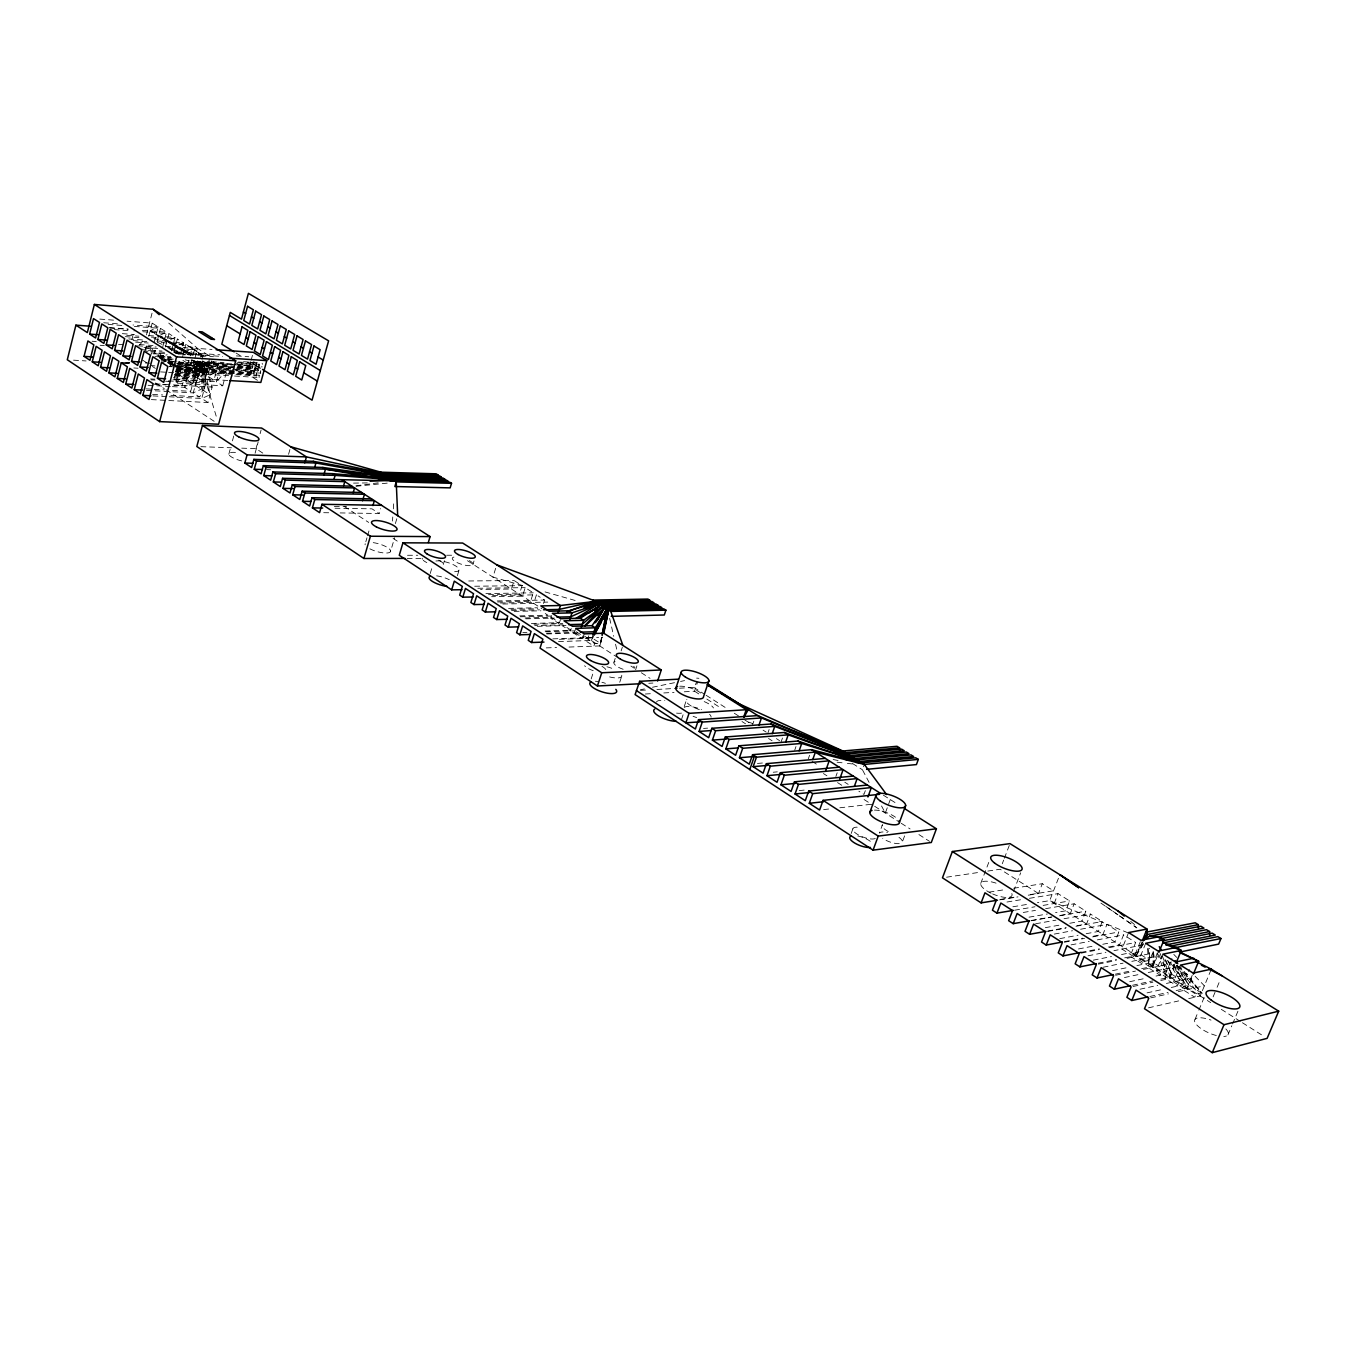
<?xml version="1.0" encoding="UTF-8"?>
<svg xmlns="http://www.w3.org/2000/svg" width="1346" height="1346" viewBox="0 0 1346 1346"><rect width="100%" height="100%" fill="white"/><g stroke="black" fill="none" stroke-linecap="round" stroke-linejoin="round"><path stroke-width="0.75" stroke-dasharray="5 3.75" d="M237.3 367.895L257.944 369.208L258.533 370.52L257.692 371.513L201.934 367.996C201.496 353.325 206.14 392.813 199.326 396.902L193.134 392.881L201.648 365.136L203.128 366.078L201.378 389.213L193.134 392.881L170.791 391.669M392.494 521.037L392.763 516.982M393.335 508.855L393.755 502.765M202.405 356.673L201.85 355.075L201.059 356.724M601.729 637.499L600.535 643.388L594.696 643.59L586.217 638.122L585.392 640.662L593.872 646.147L594.696 643.59M199.713 355.041L199.191 353.392L198.367 354.991M569.038 647.056L599.71 645.929L601.41 637.937M601.965 637.516L600.535 643.388L592.055 637.92L586.217 638.122M131.891 339.495L134.449 329.501M146.462 334.868L152.031 313.197M145.082 350.717L146.529 345.047L152.502 348.866L150.533 356.438M148.75 336.416L152.182 323.124L127.046 321.189M154.235 342.12L158.172 326.893L152.182 323.124M153.848 354.149L154.824 350.364L160.83 354.2L158.862 361.805M157.061 341.699L160.511 328.374L133.254 326.321M162.597 347.436L166.551 332.176L160.511 328.374M162.193 359.517L163.186 355.714L158.979 355.428M165.44 347.032L168.906 333.657L142.575 331.705M168.233 363.403L169.226 359.584L163.186 355.714M171.497 350.885L174.997 337.493L168.906 333.657M170.101 366.819L171.598 361.098L165.289 360.694M173.87 352.4L177.369 338.99L151.004 337.072M177.689 365.002L173.684 380.279L204.003 374.625L204.659 372.203L177.504 369.326M180.465 354.368L183.493 342.843L177.369 338.99M176.057 381.81L180.061 366.533L196.297 361.738L197.761 362.68L197.122 365.103L184.183 378.125L176.057 381.81L182.164 385.78L186.202 370.453L197.761 362.68M177.857 362.983L188.003 363.639L189.012 359.786M190.022 355.933L192.057 348.227L185.883 344.34L157.465 342.338L163.219 344.896M172.389 386.639L184.553 387.328L192.747 383.644L200.436 364.379L188.591 372.001L184.553 387.328L190.728 391.316L194.783 375.955L200.436 364.379L198.956 363.42L188.591 372.001L174.391 371.126M191.923 359.382L190.392 365.17L196.6 369.107L198.636 361.401L218.489 373.986M192.932 355.529L194.463 349.758L168.048 347.924M227.794 380.464L205.097 379.118L191.721 370.554L194.362 360.509M194.901 358.49L197.542 348.446L166.854 321.425M195.136 366.146L196.617 367.088L195.961 369.511L194.497 368.585L195.136 366.146L178.968 361.822M178.059 374.171L195.658 364.177L196.297 361.738M197.98 355.327L198.636 352.888L185.883 344.34L181.845 359.719L188.003 363.639M197.812 367.862L199.275 368.804L198.636 371.244L197.172 370.301L197.812 367.862L173.298 362.444M186.572 379.673L198.316 365.86L198.956 363.42L234.574 366.196M200.655 357.043L201.311 354.604L194.463 349.758L202.792 355.546L201.311 354.604M209.37 359.13L205.248 374.625L199.006 370.655L203.095 355.193L206.224 357.161M200.487 369.561L201.967 370.486L201.328 372.926L199.847 371.984L200.487 369.561L169.478 364.631M201.648 365.136L195.153 385.208L201.799 365.742M202.825 360.694L202.169 363.134L203.65 364.076C205.972 358.305 202.287 366.617 202.657 361.721M175.821 375.719L202.523 373.683L203.179 371.26M203.801 390.777L204.356 366.835L205.837 367.778L212.13 387.076L208.007 402.538L151.089 399.594M206.342 365.809L204.861 364.867L205.517 362.427L206.998 363.37L206.342 365.809L185.226 359.836M169.243 396.767L201.749 398.483L210.06 394.815L205.181 370.217L205.837 367.778M209.926 360.93L205.097 379.118L216.857 418.337M211.81 360.678L207.688 376.173L213.964 380.178L218.119 364.648L213.391 361.67M222.746 385.78L226.936 370.2L220.576 366.196L216.42 381.742L222.746 385.78L173.886 382.971M257.473 380.329L247.395 374.02L250.592 362.192M251.13 360.206L252.728 354.301M228.82 454.208L230.368 448.487M232.437 440.865L233.985 435.145M262.79 453.114L256.009 448.672L257.036 444.92M260.115 433.664L261.141 429.912M255.084 453.249L258.213 441.841M288.566 454.325L290.147 448.639M365.826 541.748L366.97 537.777M367.559 535.775L369.864 527.817M340.134 512.927L379.168 513.482L380.598 508.586M395.388 523.56L397.693 515.72M369.864 548.815A13.275 3.988 16.3 0 0 390.508 551.675L394.614 537.727M430.215 573.531L432.453 566.094M443.288 564.462L444.416 560.71M457.388 575.684L459.07 570.115M472.883 564.681L474.011 560.979M495.648 568.315L492.939 577.114L525.024 586.233M488.514 594.663L519.405 594.175L522.063 585.645L514.054 580.513L511.413 589.026L480.522 589.447M497.633 601.999L530.593 601.376L533.268 592.829L525.192 587.647L522.534 596.194L491.643 596.699M543.498 603.496L544.575 600.064L538.064 595.891M551.406 615.677L550.598 618.201L558.876 623.535L559.667 621.011M531.384 623.45L559.465 622.693L560.727 618.723M571.242 628.481L570.435 631.005L562.106 625.621M546.392 633.243L574.456 632.368L575.735 628.38M582.919 636.002L582.111 638.542L573.699 633.108L574.506 630.584L581.236 634.925M584.248 633.865L582.953 637.853L574.456 632.368M588.774 635.817L587.95 638.357L557.261 639.384M558.472 641.605L591.231 640.46L593.048 634.841M599.71 645.929L602.537 637.196M591.18 678.906L593.704 671.099M613.944 662.266L615.206 658.379M621.129 650.909L622.323 647.258M619.732 682.287L621.65 676.449M635.632 669.736L636.91 665.849M684.256 706.499L686.258 700.543M681.48 719.521L683.65 713.094M684.29 691.794L694.553 691.205L697.649 681.985M752.549 724.888L753.81 721.22M767.843 733.166L769.121 729.498M781.202 741.68L782.48 738.012M794.678 750.277L795.974 746.576M808.273 758.942L809.585 755.241M835.866 776.524L837.195 772.789M869.095 782.396L862.416 769.744L864.334 764.427M865.327 790.674L863.964 794.426L858.866 791.196M851.177 833.494L853.011 828.429M890.278 799.558L885.315 813.102L880.553 804.084M904.596 835.883L902.123 842.562A12.383 4.189 20.6 0 0 898.775 837.212M980.746 883.43L989.276 861.053M1002.265 863.762L1003.679 860.094M1004.368 858.26L1009.281 845.456M174.845 376.173L197.189 377.503L201.008 367.576L202.489 368.518M1013.488 891.439L1020.689 872.78M1028.243 895.191L1038.489 893.525L1042.309 883.716L1053.548 890.8L1026.981 895.124M1058.444 878.282L1049.695 900.625L1037.43 902.678M1054.187 903.469L1058.04 893.626L1069.633 900.928L1065.746 910.805L1055.55 912.571M1069.767 923.272L1081.965 921.068L1085.886 911.158L1074.175 903.789L1070.272 913.665L1060.093 915.448M1086.172 933.72L1098.336 931.449L1102.307 921.505L1090.479 914.052L1086.542 923.962L1074.344 926.183M1102.761 944.269L1114.892 941.931L1118.896 931.937L1106.934 924.416L1102.963 934.376L1092.817 936.278M1121.521 954.533L1131.599 952.514L1135.654 942.486L1123.573 934.881L1119.552 944.875L1107.422 947.248M1128.587 932.559L1121.925 949.098L1134.173 956.871L1140.886 940.282M1148.172 948.257L1149.669 960.287L1137.488 952.581L1131.986 953.675L1130.808 956.619L1142.99 964.342L1144.184 961.414L1149.669 960.287L1149.518 948.24M1124.701 957.847L1136.31 955.492L1141.845 941.813M1145.698 943.294L1138.968 959.917L1151.352 967.757L1158.132 951.1M1136.899 965.604L1148.475 963.214L1152.58 953.153L1126.215 958.487M1158.788 954.617L1166.746 971.072L1154.431 963.299L1148.962 964.426L1147.751 967.37L1160.067 975.194L1161.278 972.233L1166.746 971.072L1160.168 953.473M1141.677 968.649L1153.236 966.226L1157.341 956.148L1131.01 961.532M1162.994 954.163L1156.18 970.836L1168.681 978.761L1175.546 962.037M1156.029 976.052L1165.535 974.016L1171.929 958.419M1169.977 962.02L1183.992 981.974L1171.558 974.117L1166.09 975.295L1164.879 978.239L1177.329 986.147L1178.541 983.186L1183.992 981.974L1173.443 964.426M1160.841 979.114L1170.347 977.061L1174.486 966.95L1171.222 961.902M1180.459 965.132L1173.577 981.873L1186.213 989.882L1193.145 973.091M1171.272 987.493L1182.764 984.936L1189.225 969.271M1178.726 966.26L1201.406 992.995L1188.855 985.053L1183.403 986.265L1182.192 989.226L1194.76 997.218L1195.988 994.24L1201.406 992.995L1186.449 973.259M1176.135 990.589L1187.626 988.014L1191.816 977.869L1165.67 983.606M1188.72 998.597L1200.178 995.973L1211.316 969.154M1195.063 1019.292L1198.091 1011.99M1198.865 1010.173L1204.165 997.403M1213.116 996.881L1216.313 989.209M1217.12 987.291L1220.317 979.602M1227.956 1034.906L1231.809 1025.753M1232.583 1023.936L1237.967 1011.132M1143.057 941.779L1137.488 952.581L1143.78 943.024M591.231 640.46L594.175 635.127M679.444 688.21L693.796 687.402L696.858 681.951M1142.199 942.351L1140.365 945.464L1113.95 950.68M1136.31 955.492L1143.73 943.411M253.233 361.704L253.62 363.841L254.125 361.805M139.648 345.148L143.433 340.168M261.191 366.869L262.234 366.869M226.936 370.2L216.42 381.742L173.684 379.236M259.155 375.265L259.122 377.519M202.573 362.898L194.346 360.156M199.292 363.958L199.124 366.247L200.436 364.379M255.202 367.525L255.033 369.847L255.202 367.525L236.627 366.331M188.49 354.957L150.23 330.729L158.172 326.893L133.018 324.992M146.176 351.861L152.502 348.866L142.02 348.143M154.453 357.195L160.83 354.2L152.451 353.645M161.2 363.319L169.226 359.584L160.83 359.029M198.636 361.401L190.392 365.17L178.21 364.379M199.006 370.655L207.301 366.886L204.861 359.634M257.944 369.208L257.692 371.513M260.737 373.128L176.276 367.845M235.92 364.783L196.701 362.242L196.011 363.184L196.718 364.598L229.745 366.718M196.718 364.598L196.701 362.242M252.425 365.86L252.442 368.181L252.611 365.876L237.973 364.917M200.201 361.738L200.975 362.36L195.22 360.122M256.295 363.184L256.295 365.506L256.295 363.184L237.72 361.956M259.341 375.231L203.599 371.782L202.876 372.674L203.566 374.154L232.471 375.921M203.566 374.154L203.599 371.782M233.952 372.135L200.924 370.066L200.167 371.26L200.874 372.438L233.901 374.474M200.874 372.438L200.924 370.066M1148.525 1007.834L1178.675 1000.902M1150.746 997.857L1168.479 993.87M1178.322 991.649L1204.401 985.794L1194.205 975.328M256.649 373.549L256.615 375.871L256.649 373.549L236.021 372.253M1149.938 996.461L1168.076 992.389M1147.061 992.86L1163.196 989.276M1139.995 989.226L1157.762 985.339M1132.524 985.255L1152.748 980.881M1133.096 986.5L1152.866 982.193M1160.774 980.477L1186.953 974.807L1180.408 966.933M1129.698 981.705L1145.9 978.222M205.972 362.898L205.904 365.271L205.972 362.898L261.73 366.516M1124.465 977.549L1140.314 974.184M1148.256 972.519L1174.486 966.95M125.767 363.454L129.721 362.629M157.314 356.858L167.173 354.789M175.232 353.106L197.542 348.446L211.995 349.438M1115.296 974.168L1131.515 970.769M1115.615 975.261L1135.469 971.089M1143.41 969.423L1169.674 963.921L1167.588 960.472M640.427 689.741L644.431 688.916M652.474 687.251L678.552 681.85M680.554 681.446L684.576 680.605M1112.519 970.651L1128.772 967.286M1103.165 967.236L1123.052 963.164M1098.336 964.123L1116.255 960.506M1098.235 963.198L1116.557 959.496M1093.288 960.169L1111.443 956.552M1088.005 955.795L1105.958 952.261M1081.259 953.119L1099.379 949.586M1109.457 947.618L1135.654 942.486M1081.158 952.362L1099.346 948.829M1078.483 948.964L1094.668 945.834M1071.063 944.875L1089.234 941.426M1097.327 939.878L1123.573 934.881M1064.333 942.234L1084.54 938.414M1092.616 936.9L1118.896 931.937M1064.45 941.611L1082.689 938.179M1059.807 938.633L1078.062 935.234M1054.271 934.09L1072.51 930.742M1080.602 929.245L1106.934 924.416M1047.911 930.978L1066.217 927.663M1047.575 931.449L1065.83 928.134M1075.959 926.284L1102.307 921.505M1045.354 927.663L1061.624 924.736M1035.629 923.76L1055.937 920.159M1064.063 918.729L1090.479 914.052M1031.558 920.445L1051.933 916.878M1031.002 920.782L1051.327 917.215M1059.47 915.802L1085.886 911.158M1029.034 917.164L1047.39 913.984M1023.246 912.47L1035.478 910.384M1045.657 908.651L1074.175 903.789M1014.598 910.216L1034.99 906.783M1043.133 905.404L1069.633 900.928M1012.882 906.783L1029.253 904.041M1006.976 902.022L1021.278 899.666M1029.438 898.32L1058.04 893.626M1000.398 899.448L1016.752 896.773M999.556 899.868L1017.997 896.873M989.074 892.146L1005.445 889.555M1013.639 888.259L1042.309 883.716M946.591 877.205L979.552 872.309M987.796 871.081L1000.162 869.247L1038.489 893.525M355.95 485.805L378.192 482.844M195.624 366.667L195.473 369.023L195.624 366.667L260.838 370.974M823.651 809.585L829.725 808.912M839.82 807.785L874.177 803.966M356.118 486.276L388.826 482.962M799.188 790.607L805.261 789.984M259.088 364.85L258.903 367.172L259.088 364.85L236.374 363.37M773.243 772.234L777.315 771.847M757.428 763.451L763.535 762.913M703.537 728.422L707.626 728.136M645.34 693.998L653.55 693.543M663.797 692.954L674.043 692.366M640.511 690.347L648.705 689.892M656.915 689.455L677.408 688.311M175.283 374.289L201.328 372.926M648.789 683.28L652.894 683.061M546.257 647.897L556.605 647.51M254.058 371.883L253.839 374.188L254.058 371.883L169.899 366.6M552.886 638.862L598.617 637.331M546.779 633.966L577.602 632.99M545.096 631.022L571.158 630.231L562.729 624.796L534.665 625.587M522.803 632.469L526.942 632.334M545.584 631.762L574.338 630.887M537.239 626.327L565.993 625.52M534.009 624.224L562.779 623.434M520.296 616.788L551.187 616.031M525.041 617.949L551.103 617.292L559.465 622.693M525.748 618.824L554.502 618.1M519.792 615.879L547.872 615.206L542.892 611.993M508.603 608.375L537.441 607.753M510.975 609.317L537.761 608.745M511.497 610.461L539.578 609.856M514.155 611.387L540.941 610.798M502.849 604.018L533.739 603.412L536.431 594.848L489.052 595.605M497.212 600.922L544.575 600.064M500.392 603.008L547.755 602.099M204.659 372.203L175.687 372.64L210.06 394.815M353.544 483.113L370.116 482.878M485.906 593.552L533.268 592.829M477.813 588.269L525.192 587.647M474.684 586.233L522.063 585.645M468.728 580.984L514.054 580.513M202.001 365.641L235.23 367.761M201.934 367.996L202.539 365.876M407.131 558.405L421.534 558.371M407.502 555.275L417.798 555.259M446.636 555.242L454.864 555.225M323.696 512.691L329.871 512.776M334.296 506.449L346.612 506.651M335.019 508.233L371.984 508.838L379.168 513.482M175.468 371.345L199.847 371.984M266.542 469.636L270.647 469.771M200.907 446.67L231.512 447.781M241.725 448.151L256.009 448.672M175.67 370.217L198.636 371.244M260.67 370.89L260.367 373.195M152.62 394.412L162.765 394.967M170.892 395.388L199.326 396.902M152.99 395.909L167.207 396.649M146.075 388.859L152.148 389.196M154.184 389.314L164.33 389.869M172.456 390.323L190.728 391.316M146.428 390.34L168.772 391.551M155.177 383.829L171.447 384.754M173.483 384.872L212.13 387.076L205.854 383.055L167.241 380.817M153.781 384.165L165.945 384.855M174.055 385.326L182.164 385.78M148.043 385.276L170.353 386.538M172.944 379.707L203.431 381.49L197.189 377.503M150.601 378.933L154.79 379.168M150.971 379.858L155.042 380.094M165.558 381.204L171.851 381.574M175.148 374.205L207.688 376.173L216.033 372.421L207.536 361.3M174.475 374.726L194.783 375.955L188.591 372.001M173.281 377.772L213.964 380.178M176.663 369.258L253.839 374.188M177.285 369.006L247.395 374.02M176.057 369.83L186.202 370.453L180.061 366.533L169.933 365.893M133.843 367.963L138.032 368.232M235.971 374.609L256.615 375.871M234.541 376.039L259.307 377.553M160.527 371.9L166.618 372.27M168.654 372.405L205.248 374.625M170.101 363.874L176.191 364.261M145.25 362.932L151.324 363.319M175.653 364.867L169.579 364.48L194.497 368.585M199.309 366.297L234.389 368.535M236.459 368.669L255.033 369.847M125.565 362.545L129.738 362.814M125.313 363.067L129.367 363.319M73.559 360.156L86.094 360.947M159.535 358.255L173.735 359.18M211.591 361.738L223.974 362.545M200.554 361.872L235.651 364.16M237.72 364.295L256.295 365.506M161.133 360.964L229.998 365.304M238.259 365.843L258.903 367.172M167.695 362.326L175.821 362.848M237.99 367.256L252.442 368.181M167.644 362.797L175.788 363.319M177.823 363.454L234.81 367.138M236.879 367.273L261.662 368.854M200.975 355.866L213.358 356.707M151.072 352.803L167.291 353.897M158.525 355.765L170.723 356.572M243.576 361.721L258.028 362.68M159.181 356.858L171.363 357.666M158.912 357.195L171.127 357.986M237.115 362.747L262.823 364.497M143.972 347.487L160.746 348.648M100.126 345.283L104.315 345.569M141.734 349.657L162.058 351.037M174.257 351.861L219.835 354.789M236.358 355.916L248.741 356.757M150.735 351.424L164.919 352.383M178.715 353.544L222.494 356.471M135.609 342.136L148.195 343.011M92.1 341.245L96.289 341.548M139.261 344.559L153.478 345.552M165.659 346.393L192.057 348.227L200.1 353.813L198.636 352.888M118.549 344.391L124.842 344.828M137.595 345.821L156.304 346.999M125.228 336.651L139.9 337.711M128.711 338.94L144.947 340.101M157.112 340.959L183.493 342.843L175.367 346.645L191.317 355.008M133.119 340.605L147.959 341.682M114.208 329.602L130.411 330.813M122.284 333.64L134.449 334.531M148.632 335.575L174.997 337.493L166.921 341.312L192.057 354.89M126.675 335.305L138.84 336.197M108.101 324.403L122.772 325.513M109.363 327.633L128.173 329.03M109.834 327.953L128.072 329.316M142.239 330.359L166.551 332.176L158.542 335.995L192.915 354.991M99.806 319.086L114.477 320.213M103.676 322.754L120.45 324.033M696.605 678.115L698.894 678.3M177.453 368.181L201.967 370.486M150.903 365.506L154.925 365.927M177.049 368.215L197.172 370.301M837.077 762.223L845.305 763.148M847.374 763.384L855.602 764.326M169.192 366.398L175.367 367.122M177.42 367.357L195.961 369.511M168.973 363.555L175.03 364.598M177.049 364.951L199.275 368.804M833.174 759.548L839.298 760.759M161.032 359.752L171.245 362.007M153.898 338.62L197.542 348.446L211.002 356.892M160.561 358.759L176.578 362.461M178.581 362.915L196.617 367.088M183.864 352.046L195.978 354.856M158.744 356.404L176.949 361.266M545.063 591.92L575.146 600.467M191.082 360.257L204.861 364.867M192.125 360.089L203.65 364.076M748.679 722.095L752.599 723.542M174.744 352.669L180.616 354.923M174.105 351.912L181.794 354.907M1128.015 932.828L1049.695 900.625L1210.71 1002.635M169.646 349.035L184.57 355.226M167.644 347.756L184.89 354.991M165.087 345.72L185.63 354.755M181.474 350.532L190.594 355.108M203.347 361.536L206.998 363.37M172.995 345.148L191.418 354.856M164.565 339.815L192.798 355.142M156.203 334.515L193.605 355.226M150.23 330.729L193.841 355.209M213.156 361.754L218.119 364.648M235.971 352.972L241.271 356.253M250.12 361.738L260.737 368.333M852.54 763.519L862.416 769.744M199.511 361.435L200.975 362.36M883.38 795.183L897.378 804.05M1221.293 1009.332L1240.676 1021.614M1242.442 1022.741L1263.591 1036.134M1131.986 953.675L1144.184 961.414M1148.962 964.426L1161.278 972.233M1166.09 975.295L1178.541 983.186M1183.403 986.265L1195.988 994.24M195.658 364.177L197.122 365.103M198.316 365.86L199.797 366.785M203.7 369.275L205.181 370.217M763.064 730.138L766.244 732.157M776.39 738.618L779.586 740.653M812.109 761.382L818.705 765.588M844.8 782.228L848.165 784.365M202.523 373.683L204.003 374.625M693.796 687.402L704.362 694.149M706.128 695.276L727.244 708.753M734.293 713.229L741.326 717.721M744.675 719.858L750.967 723.879M694.553 691.205L699.819 694.57M706.835 699.062L720.884 708.03M741.999 721.523L745.533 723.795M768.532 738.483L772.082 740.754M823.382 773.529L826.932 775.801M837.549 782.581L842.848 785.98M864.082 799.541L872.931 805.194M874.698 806.321L899.465 822.154M901.231 823.281L910.081 828.934M918.914 834.57L929.531 841.351M467.466 560.693L541.883 608.661M584.585 636.187L617.023 657.084M630.921 666.051L634.403 668.289M641.352 672.764L650.051 678.367M142.642 360.156L147.101 363.033M152.401 366.482L155.396 368.417M208.007 402.538L201.749 398.483L205.854 383.055L204.356 366.835M155.564 382.937L164.313 388.674M166.063 389.818L215.124 421.937M344.24 506.433L368.669 522.416M393.066 538.383L399.846 542.825M1105.857 906.413L1117.803 914.624M1119.502 915.802L1136.546 927.545M1100.91 903.082L1118.021 914.91M1119.721 916.104L1136.832 927.932M178.816 361.317L191.721 370.554M1130.674 921.404L1137.118 926.671M1173.796 954.398L1176.707 957.393M1177.111 965.452L1202.315 993.348M203.095 355.193L204.02 356.253M1176.505 965.183L1200.178 995.973M262.47 364.329L262.15 363.302M1175.849 966.159L1188.855 985.053L1176.656 965.503M1167.891 960.859L1182.764 984.936M1173.695 964.947L1187.626 988.014M1164.929 959.748L1171.558 974.117L1165.249 958.874M206.796 361.973L209.74 368.434M1157.173 953.17L1165.535 974.016M1162.557 956.569L1170.347 977.061M609.637 618.386L613.742 636.305M615.559 644.263L616.922 650.236M1153.438 951.572L1154.431 963.299L1153.606 952.817M1147.566 948.644L1148.475 963.214M1152.866 951.975L1153.236 966.226M241.691 460.921A12.636 3.533 15.4 0 1 229.005 454.746A12.636 3.533 15.4 0 1 237.283 452.677M373.246 542.64A13.275 3.988 16.3 0 1 390.508 551.675M365.153 544.81A13.275 3.988 16.3 0 1 365.237 543.75M621.734 675.255A14.133 4.509 18 0 1 606.104 675.877M606.945 666.775A14.133 4.509 18 0 1 613.826 669.147M435.919 561.013A13.325 4.004 16.7 0 1 455.083 565.606A13.325 4.004 16.7 0 1 454.477 571.68M681.53 713.111A14.638 4.745 18.6 0 1 675.86 713.027M656.461 702.09A14.638 4.745 18.6 0 1 664.84 700.61M699.331 709.594A14.47 4.627 18.8 0 1 686.914 699.499M704.21 701.603A14.47 4.627 18.8 0 1 713.464 707.962M875.287 838.524A12.535 4.274 20.4 0 1 856.847 833.982A12.535 4.274 20.4 0 1 858.041 827.201M888.225 831.525A12.4 4.156 20.6 0 1 882.454 824.711L879.409 833.039A12.383 4.189 20.6 0 1 887.451 832.467M874.446 810.107A15.698 5.216 20.5 0 1 897.597 819.007M1225.836 1028.933A18.255 6.343 23.7 0 1 1223.817 1036.487M1216.33 1035.528A18.255 6.343 23.7 0 1 1194.794 1021.917A18.255 6.343 23.7 0 1 1211.013 1020.1M1011.822 893.508A16.724 5.687 21.6 0 1 992.372 893.811M991.06 893.206A16.724 5.687 21.6 0 1 981.049 882.774A16.724 5.687 21.6 0 1 997.655 883.716M679.713 686.208A14.57 4.61 18.7 0 1 701.535 693.644M436.609 575.852A13.309 4.072 16.7 0 1 449.278 579.705M595.403 681.261A14.116 4.593 18.1 0 1 598.499 681.581M601.914 682.271A14.116 4.593 18.1 0 1 605.414 683.331M426.817 562.578A10.953 3.281 16.6 0 1 423.267 560.273M422.425 559.196A10.953 3.281 16.6 0 1 422.274 558.27M438.729 560.172A10.953 3.281 16.6 0 1 442.733 565.185M469.367 560.575A10.835 3.214 16.9 0 1 470.578 565.623A10.835 3.214 16.9 0 1 455.89 561.972A10.835 3.214 16.9 0 1 454.746 556.941M623.148 669.282A11.491 3.617 18.1 0 1 614.567 664.402A11.491 3.617 18.1 0 1 616.232 661.138M633.596 666.32A11.491 3.617 18.1 0 1 634.976 667.599M593.216 670.678A11.626 3.702 17.9 0 1 584.585 665.732M601.982 666.354A11.626 3.702 17.9 0 1 606.037 670.123M696.639 717.569A14.453 4.661 18.8 0 1 693.089 716.274M684.256 707.424A14.453 4.661 18.8 0 1 701.535 709.493M709.561 714.305A14.453 4.661 18.8 0 1 711.075 717.25M857.755 835.984A12.535 4.307 20.5 0 1 872.73 843.656M899.263 843.656A12.383 4.189 20.6 0 1 882.69 838.39M197.492 369.427C198.636 373.481 199.444 365.927 197.492 369.427M204.037 368.333C205.029 372.522 206.14 365.002 204.037 368.333M250.575 370.991C251.046 375.315 253.031 368.316 250.575 370.991"/><path stroke-width="1.5" d="M1142.586 939.996L1147.011 929.06L1128.587 932.559L1140.886 940.282L1203.963 928.117L1200.884 926.233L1149.366 936.21L1146.91 938.246L1147.011 929.06L1009.988 843.622L952.362 851.53L942.469 877.828L981.116 902.88L997.521 900.205M602.133 635.531L606.794 608.93L604.623 607.568L597.086 615.341M657.605 681.009L661.273 669.955L603.816 633.243L608.611 610.075L663.729 608.829L665.9 610.159L664.301 615.004L611.219 616.35M602.251 633.949L604.371 623.955M605.212 619.968L606.895 611.976L608.611 610.075L610.781 611.437L665.9 610.159M603.412 633.327L608.611 610.075L602.907 633.596M75.914 325.143L67.3 359.752L159.636 421.618L218.624 424.226L235.685 360.778L153.057 309.26L94.371 304.448L87.339 332.597L75.914 325.143L90.535 326.237M84.058 356.37L87.927 340.959L93.85 344.845L89.963 360.291L84.058 356.37L92.437 356.909M89.644 334.094L93.513 318.598L99.486 322.434L95.583 337.964L89.644 334.094L98.022 334.7M92.268 361.822L96.155 346.359L102.128 350.28L98.224 365.776L92.268 361.822L100.647 362.343M97.888 339.478L101.808 323.932L107.815 327.801L103.878 343.381L97.888 339.478L106.284 340.067M100.546 367.307L104.466 351.811L110.473 355.748L106.536 371.294L100.546 367.307L108.925 367.828M106.216 344.896L110.153 329.316L116.193 333.202L112.24 348.816L106.216 344.896L114.595 345.468M108.875 372.842L112.828 357.296L118.885 361.266L114.915 376.846L108.875 372.842L117.27 373.347M114.595 350.364L118.566 334.717L124.656 338.654L120.652 354.318L114.595 350.364L122.688 350.902M121.258 362.814L127.365 366.819L123.361 382.449L117.27 378.411L121.258 362.814L125.313 363.067M123.024 355.866L127.029 340.185L133.17 344.122L129.132 359.853L123.024 355.866L131.134 356.387M125.733 384.014L129.738 368.367L135.896 372.405L131.858 388.085L125.733 384.014L133.843 384.468M131.521 361.401L135.559 345.67L141.734 349.657L137.679 365.422L131.521 361.401L139.648 361.923M134.247 389.667L138.285 373.986L144.493 378.041L140.421 393.772L134.247 389.667L142.373 390.121M140.085 366.987L144.157 351.205L150.382 355.226L146.293 371.042L140.085 366.987L148.211 367.492M142.827 395.371L146.899 379.622L153.141 383.728L149.053 399.493L142.827 395.371L150.954 395.791M148.716 372.606L152.821 356.791L159.097 360.829L154.975 376.695L148.716 372.606L156.859 373.111M157.415 378.276L161.537 362.411L167.863 366.482L163.707 382.382L157.415 378.276L165.558 378.764M159.636 421.618L176.562 356.858L94.371 304.448M438.073 477.679L437.988 474.936L382.701 473.338L306.434 456.9L261.646 428.045L202.438 425.471L196.819 446.519L363.925 558.489L405.079 558.405M216.117 349.741L253.267 352.332L266.76 360.627L260.821 382.432L229.863 380.582M363.319 474.061L441.353 477.022L439.519 475.878L384.233 474.297L313.248 461.308L253.856 459.373L251.618 467.533L244.837 463.024L247.058 454.881L202.438 425.471M444.819 481.868L444.735 479.109L442.884 477.981L387.598 476.434L322.788 467.449L263.345 465.632L261.09 473.826L254.259 469.283L256.497 461.123L253.856 459.373M272.918 471.941L275.627 473.725L335.087 475.374L392.83 479.731L448.117 481.212L446.266 480.068L390.979 478.57L332.395 473.641L272.918 471.941L270.647 480.169L263.766 475.592L266.02 467.399L263.345 465.632M390.323 481.245L394.378 480.707L396.229 481.885L394.866 486.529L450.153 487.875L451.516 483.315L449.665 482.171L282.576 478.318L280.288 486.562L273.339 481.952L275.627 473.725M351.828 486.158L292.301 484.728L289.996 492.989L282.997 488.346L285.302 480.101L282.576 478.318M361.653 492.501L302.11 491.189L299.788 499.484L292.721 494.806L295.043 486.529L292.301 484.728M304.751 462.889L306.434 456.9L247.058 454.881M371.563 498.878L312.003 497.717L309.647 506.029L302.53 501.318L304.869 493.023L302.11 491.189M314.796 467.012L315.923 463.007L313.248 461.308M381.557 505.322L321.963 504.296L319.591 512.641L312.423 507.879L314.779 499.551L312.003 497.717M323.763 475.188L325.463 469.165L322.788 467.449M333.943 479.395L335.087 475.374L332.395 473.641M343.634 485.67L344.795 481.632L285.302 480.101M353.174 492.787L354.57 487.925L295.043 486.529M362.545 500.779L364.43 494.285L304.869 493.023M372.943 505.574L374.356 500.678L314.779 499.551M363.925 558.489L370.402 536.23L321.963 504.296M496.724 564.798L592.762 600.097L647.931 599.071L650.068 600.4L594.915 601.443L560.424 605.498L462.671 543.044L402.942 542.825L399.274 555.275L451.684 589.851L461.981 589.699M428.314 542.539L430.081 536.6L342.069 479.866M451.684 589.851L454.309 581.135L462.334 586.385L459.676 595.117L462.805 597.17L473.102 597.001M462.805 597.17L465.464 588.438L473.54 593.737L470.864 602.503L474.011 604.573L484.308 604.371M474.011 604.573L476.703 595.807L484.846 601.157L482.154 609.94L485.317 612.043L495.631 611.807M485.317 612.043L488.026 603.244L496.253 608.628L493.528 617.444L496.741 619.564L507.089 619.295M496.741 619.564L499.467 610.731L507.762 616.165L505.002 625.015L508.233 627.152L518.597 626.849M508.233 627.152L510.992 618.285L519.354 623.77L516.595 632.654L519.842 634.807L530.206 634.471M519.842 634.807L522.635 625.924L531.064 631.442L528.271 640.36L531.552 642.53L543.986 642.092M531.552 642.53L534.362 633.613L542.875 639.182L540.049 648.133L597.439 685.989L640.561 683.718M558.22 612.48L560.424 605.498L540.823 605.902L549.118 611.252L568.719 610.798L596.699 602.571L651.868 601.494L654.021 602.823L598.852 603.933L571.949 612.867L552.365 613.339L560.727 618.723L580.328 618.218L600.653 605.061L655.805 603.933L657.958 605.263L658.076 608.241M569.728 619.867L571.949 612.867L568.719 610.798M581.337 627.32L583.592 620.304L602.823 606.423L657.958 605.263M593.048 634.841L595.319 627.791L606.794 608.93L661.929 607.702L659.759 606.373L604.623 607.568L592.021 625.688L572.437 626.26L563.991 620.826L583.592 620.304L580.328 618.218M597.439 685.989L601.729 672.764L661.273 669.955M678.3 679.158L639.636 681.328L635.093 694.586L873.066 850.15L931.297 842.495L936.412 828.783L904.478 808.542M675.759 688.462L681.143 672.377M743.951 717.3L748.292 709.594L689.034 713.346L685.871 722.836L700.172 721.826M708.955 680.588L703.537 696.639A14.57 4.61 18.7 0 1 686.275 696.252A14.57 4.61 18.7 0 1 677.543 686.561M899.666 751.085L899.549 747.854L845.456 752.582L757.764 715.601L698.54 719.656L695.377 729.027L636.406 690.582M837.616 751.337L847.576 753.928L901.685 749.167L904.226 750.731L850.15 755.527L771.022 723.997L711.866 728.304L708.669 737.692L699.079 731.433L702.259 722.079L761.466 717.94L845.456 752.582L827.622 747.366M844.161 755.14L852.287 756.873L906.363 752.027L908.92 753.609L854.861 758.488L784.415 732.476L725.309 737.002L722.079 746.441L712.404 740.132L715.618 730.727L774.758 726.369L850.15 755.527L834.032 751.438M743.715 716.997L746.256 709.578L707.256 684.862M852.859 759.194L857.015 759.834L911.04 754.921L913.614 756.502L859.589 761.466L797.926 741.04L738.887 745.802L735.623 755.257L725.864 748.898L729.095 739.459L788.184 734.866L854.861 758.488L838.423 755.106M886.577 794.527L864.334 764.427L861.743 762.812L811.554 749.672L752.582 754.685L749.285 764.175L739.442 757.748L742.706 748.292L801.728 743.446L859.589 761.466L845.338 759.413M758.925 725.258L761.466 717.94L707.693 683.869M749.789 769.559L754.517 755.93M825.317 758.404L766.412 763.653L763.098 773.176L753.137 766.682L756.435 757.192L815.39 752.111L864.334 764.427L918.325 759.396L916.424 764.578L866.572 769.34M772.217 733.705L774.758 726.369L771.022 723.997M839.197 767.186L780.377 772.705L777.029 782.262L766.984 775.717L770.316 766.177L829.186 760.843L825.872 770.148M785.61 742.235L788.184 734.866L784.415 732.476M853.213 776.07L794.476 781.824L791.078 791.431L780.949 784.819L784.314 775.246L843.118 769.676L839.769 779.014M799.12 750.849L801.728 743.446L797.926 741.04M867.362 785.038L808.71 791.061L805.278 800.685L795.049 794.005L798.447 784.398L857.166 778.577L854.458 786.064M812.765 759.531L815.39 752.111M879.628 794.291L823.079 800.365L819.613 810.04L809.283 803.293L812.715 793.652L871.35 787.561L867.934 796.967M869.819 812.446L875.977 795.553M873.066 850.15L878.215 836.102L936.412 828.783M899.431 822.389L905.656 805.514M981.116 902.88L984.969 892.802L996.309 900.104L992.439 910.199L996.949 913.126L1013.302 910.367M996.949 913.126L1000.852 903.031L1012.562 910.569L1008.642 920.698L1013.202 923.659L1029.505 920.799M1013.202 923.659L1017.139 913.513L1028.967 921.135L1025.013 931.314L1029.623 934.309L1045.892 931.348M1029.623 934.309L1033.593 924.113L1045.556 931.819L1041.552 942.032L1046.212 945.06L1062.431 941.998M1046.212 945.06L1050.233 934.831L1062.314 942.604L1058.259 952.867L1062.97 955.912L1081.158 952.362M1062.97 955.912L1067.025 945.649L1079.24 953.506L1075.151 963.803L1079.913 966.882L1096.199 963.601M1079.913 966.882L1084.018 956.585L1096.351 964.527L1092.212 974.857L1097.024 977.987L1113.26 974.588M1097.024 977.987L1101.163 967.639L1113.63 975.665L1109.457 986.046L1114.32 989.192L1130.505 985.693M1114.32 989.192L1118.509 978.811L1131.111 986.921L1126.888 997.336L1131.801 1000.515L1147.919 996.915M1131.801 1000.515L1136.041 990.101L1148.777 998.295L1144.504 1008.743L1212.258 1052.656L1267.108 1038.372L1278.7 1011.166L1211.316 969.154L1196.375 961.751M1158.839 952.497L1164.054 939.693L1159.259 936.698L1149.366 936.21M1176 963.282L1181.266 950.427L1176.438 947.416L1162.826 942.553M1193.347 974.184L1198.68 961.28L1179.113 951.605M1170.616 946.103L1217.844 936.631L1220.957 938.532L1218.635 944.101L1179.634 952.076M1212.258 1052.656L1224.002 1024.71L1278.7 1011.166M593.889 634.303L606.794 608.93L594.04 631.762L580.328 632.183M1143.982 939.979L1146.775 934.595L1198.327 924.668L1198.462 928.218M601.056 613.086L602.924 609.469L602.823 606.423L600.653 605.061L594.495 609.957M596.312 621.768L602.924 609.469L584.871 626.21M594.175 635.127L601.023 622.66M602.991 619.11L606.895 611.976L594.04 634.471M597.691 619.917L604.623 607.568L595.016 622.845M1143.107 940.804L1146.775 934.595M584.568 625.907L602.823 606.423L582.33 624.241L568.601 624.628M594.764 610.882L600.653 605.061L588.623 613.137M575.836 618.47L598.852 603.933L596.699 602.571L583.912 607.887M593.233 604.606L596.699 602.571M577.636 618.235L598.97 606.979L598.852 603.933L570.704 616.805L556.992 617.141M566.666 612.009L594.915 601.443L592.762 600.097M594.915 601.443L559.179 609.418L543.498 609.772M1211.316 969.154L1193.145 973.091L1180.459 965.132L1198.68 961.28L1180.375 952.867M1193.784 958.217L1175.546 962.037L1162.994 954.163L1181.266 950.427L1165.872 944.623M1220.957 938.532L1158.132 951.1L1145.698 943.294L1164.054 939.693M1165.956 944.892L1215.27 935.049L1212.174 933.148L1162.826 942.94M1162.288 940.904L1209.6 931.583L1209.734 935.15M1159.175 938.97L1206.521 929.682L1209.6 931.583M1145.749 932.256L1195.265 922.801L1198.327 924.668M809.283 803.293L823.449 801.762M795.049 794.005L809.232 792.542M780.949 784.819L795.15 783.422M766.984 775.717L781.202 774.371M753.137 766.682L767.371 765.403M739.442 757.748L753.693 756.536M725.864 748.898L738.079 747.905M712.404 740.132L726.689 739.021M699.079 731.433L711.327 730.542M370.066 481.128L392.83 479.731L390.979 478.57M603.816 633.243L584.248 633.865L575.735 628.38L595.319 627.791L592.021 625.688M372.876 477.494L444.735 479.109M370.402 536.23L430.081 536.6M383.408 476.366L389.448 477.594L325.463 469.165L266.02 467.399M312.423 507.879L322.687 508.048M302.53 501.318L310.741 501.469M292.721 494.806L302.985 495.025M282.997 488.346L293.26 488.581M273.339 481.952L281.55 482.154M263.766 475.592L271.959 475.811M451.516 483.315L396.229 481.885L397.693 515.72M290.669 446.737L380.868 472.177L436.154 473.809L437.988 474.936M254.259 469.283L262.453 469.518M256.497 461.123L315.923 463.007L386.066 475.458L377.957 473.876M244.837 463.024L253.014 463.276M117.27 378.411L125.666 378.899M229.594 358.137L266.76 360.627M176.562 356.858L235.685 360.778M855.585 762.358L861.743 762.812L915.751 757.815L918.325 759.396M362.04 471.117L382.701 473.338L380.868 472.177M325.463 469.165L379.202 478.587M1201.389 965.217L1205.124 967.135M1208.843 969.053L1221.916 975.766M243.39 312.053L245.645 313.416M251.466 316.916L253.738 318.279M259.61 321.812L261.881 323.175M267.787 326.725L270.092 328.104M276.031 331.688L278.353 333.085M284.326 336.668L286.664 338.082M292.688 341.699L295.026 343.112M301.1 346.763L303.456 348.177M309.563 351.844L311.952 353.275M318.093 356.976L323.242 360.072M229.476 315.469L320.314 370.537M748.292 709.594L707.306 684.626L739.391 703.958L842.899 750.984L897.008 746.29L899.549 747.854M226.734 325.715L240.143 333.909M245.948 337.442L248.202 338.822M254.041 342.389L256.312 343.785M262.184 347.369L264.472 348.765M270.395 352.383L272.7 353.796M278.639 357.43L280.961 358.86M286.967 362.511L289.306 363.942M295.329 367.626L297.685 369.073M303.759 372.792L317.37 381.103M234.204 351.861L221.821 344.189L230.284 312.39L241.489 319.153L248.404 293.344L328.609 340.841L312.053 400.149L262.504 369.427M811.554 749.672L879.931 792.996M952.362 851.53L1224.002 1024.71M639.636 681.328L689.034 713.346M698.54 719.656L702.259 722.079M711.866 728.304L715.618 730.727M725.309 737.002L729.095 739.459M738.887 745.802L742.706 748.292M752.582 754.685L756.435 757.192M766.412 763.653L770.316 766.177M780.377 772.705L784.314 775.246M794.476 781.824L798.447 784.398M808.71 791.061L812.715 793.652M823.079 800.365L878.215 836.102M402.942 542.825L601.729 672.764M1078.583 887.62L1059.84 874.698L1078.651 887.721M1117.803 910.855L1124.247 916.121M153.057 309.26L159.181 314.661M1175.176 960.64L1177.784 963.786M1159.226 946.675L1161.329 950.125M610.781 611.437L622.912 645.441M899.01 820.808A15.698 5.216 20.5 0 1 882.337 822.17A15.698 5.216 20.5 0 1 872.023 810.427M447.124 586.402A13.309 4.072 16.7 0 1 433.059 581.825A13.309 4.072 16.7 0 1 429.879 576.391M615.829 689.354A14.116 4.593 18.1 0 1 602.789 692.096A14.116 4.593 18.1 0 1 590.961 681.9M676.298 721.338A14.621 4.778 18.6 0 1 659.271 716.375A14.621 4.778 18.6 0 1 654.711 709.123M870.475 847.425A12.535 4.307 20.5 0 1 854.979 843.202A12.535 4.307 20.5 0 1 850.958 836.068M242.044 326.826L238.259 340.975L244.03 344.526L247.849 330.359L242.044 326.826M247.563 306.299L243.744 320.516L249.548 324.033L253.385 309.782L247.563 306.299M250.12 331.722L246.301 345.922L252.123 349.489L255.959 335.272L250.12 331.722M255.673 311.145L251.82 325.412L257.675 328.946L261.528 314.661L255.673 311.145M258.247 336.668L254.394 350.885L260.249 354.503L264.119 340.235L258.247 336.668M263.833 316.024L259.963 330.325L265.852 333.892L269.738 319.557L263.833 316.024M266.424 341.632L262.537 355.899L268.443 359.533L272.346 345.232L266.424 341.632M272.043 320.937L268.14 335.272L274.079 338.856L277.983 324.487L272.043 320.937M274.651 346.629L270.748 360.947L276.687 364.598L280.607 350.263L274.651 346.629M280.305 325.883L276.384 340.269L282.357 343.869L286.294 329.467L280.305 325.883M282.929 351.676L279.009 366.028L284.982 369.696L288.936 355.327L282.929 351.676M288.633 330.864L284.696 345.283L290.702 348.917L294.673 334.464L288.633 330.864M291.274 356.74L287.321 371.126L293.344 374.827L297.331 360.425L291.274 356.74M297.029 335.877L293.041 350.33L299.098 353.998L303.102 339.512L297.029 335.877M299.687 361.855L295.699 376.274L301.756 380.009L305.761 365.557L299.687 361.855M305.475 340.925L301.454 355.428L307.544 359.113L311.582 344.576L305.475 340.925M313.971 346.006L309.933 360.543L316.058 364.261L320.129 349.691L313.971 346.006M211.827 337.812L210.716 338.065L214.552 339.495L211.086 339.242L198.787 331.604L202.237 331.873L211.827 337.812M238.595 436.76A12.669 3.449 15.4 0 0 258.735 439.923A12.669 3.449 15.4 0 0 242.869 431.797A12.669 3.449 15.4 0 0 238.595 436.76M376.342 526.875A13.309 3.887 16.3 0 0 396.952 529.769A13.309 3.887 16.3 0 0 379.522 520.818A13.309 3.887 16.3 0 0 376.342 526.875M427.052 553.929A10.97 3.247 16.7 0 0 444.988 557.681A10.97 3.247 16.7 0 0 433.042 550.026A10.97 3.247 16.7 0 0 427.052 553.929M458.178 554.552A10.835 3.18 16.9 0 0 475.138 557.261A10.835 3.18 16.9 0 0 461.358 549.774A10.835 3.18 16.9 0 0 458.178 554.552M590.558 660.482A11.626 3.685 17.9 0 0 608.527 663.258A11.626 3.685 17.9 0 0 593.519 654.745A11.626 3.685 17.9 0 0 590.558 660.482M620.523 659.204A11.491 3.584 18.1 0 0 638.189 661.963A11.491 3.584 18.1 0 0 623.265 653.55A11.491 3.584 18.1 0 0 620.523 659.204M994.492 862.971A16.791 5.535 21.4 0 0 1021.294 870.273A16.791 5.535 21.4 0 0 1003.443 856.409A16.791 5.535 21.4 0 0 994.492 862.971M1211.4 1000.263A18.322 6.192 23.5 0 0 1239.498 1007.464A18.322 6.192 23.5 0 0 1217.945 991.464A18.322 6.192 23.5 0 0 1211.4 1000.263M685.434 677.055A14.604 4.543 18.6 0 0 708.568 681.715A14.604 4.543 18.6 0 0 691.137 670.762A14.604 4.543 18.6 0 0 685.434 677.055M880.133 800.853A15.731 5.132 20.4 0 0 905.084 806.725A15.731 5.132 20.4 0 0 887.199 794.106A15.731 5.132 20.4 0 0 880.133 800.853"/></g></svg>
